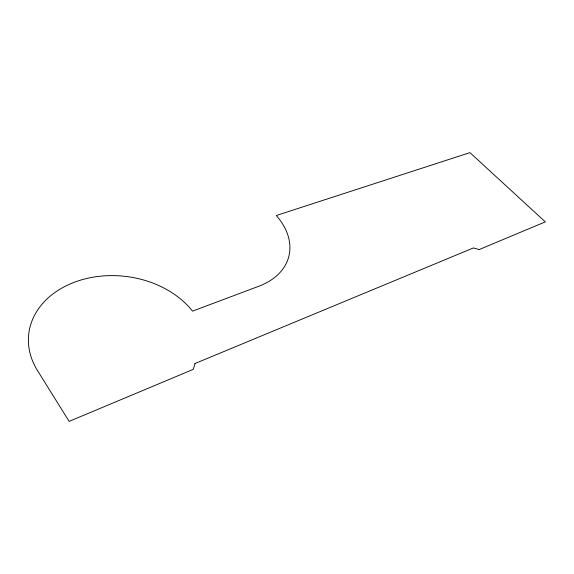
<?xml version="1.0" encoding="UTF-8"?>
<svg xmlns="http://www.w3.org/2000/svg" width="574" height="574" viewBox="0 0 574 574"><rect width="100%" height="100%" fill="white"/><g stroke="black" fill="none" stroke-linecap="round" stroke-linejoin="round"><path stroke-width="0.86" d="M195.002 363.521L193.28 369.362L69.131 421.373L37.561 370.689A89.114 68.206 6.4 0 1 73.888 282.43A89.114 68.206 6.4 0 1 192.512 311.144L258.852 286.232A76.055 51.789 14.2 0 0 276.281 215.515L469.934 152.627L545.3 221.873L479.154 249.582L473.399 247.939L195.002 363.521"/></g></svg>
